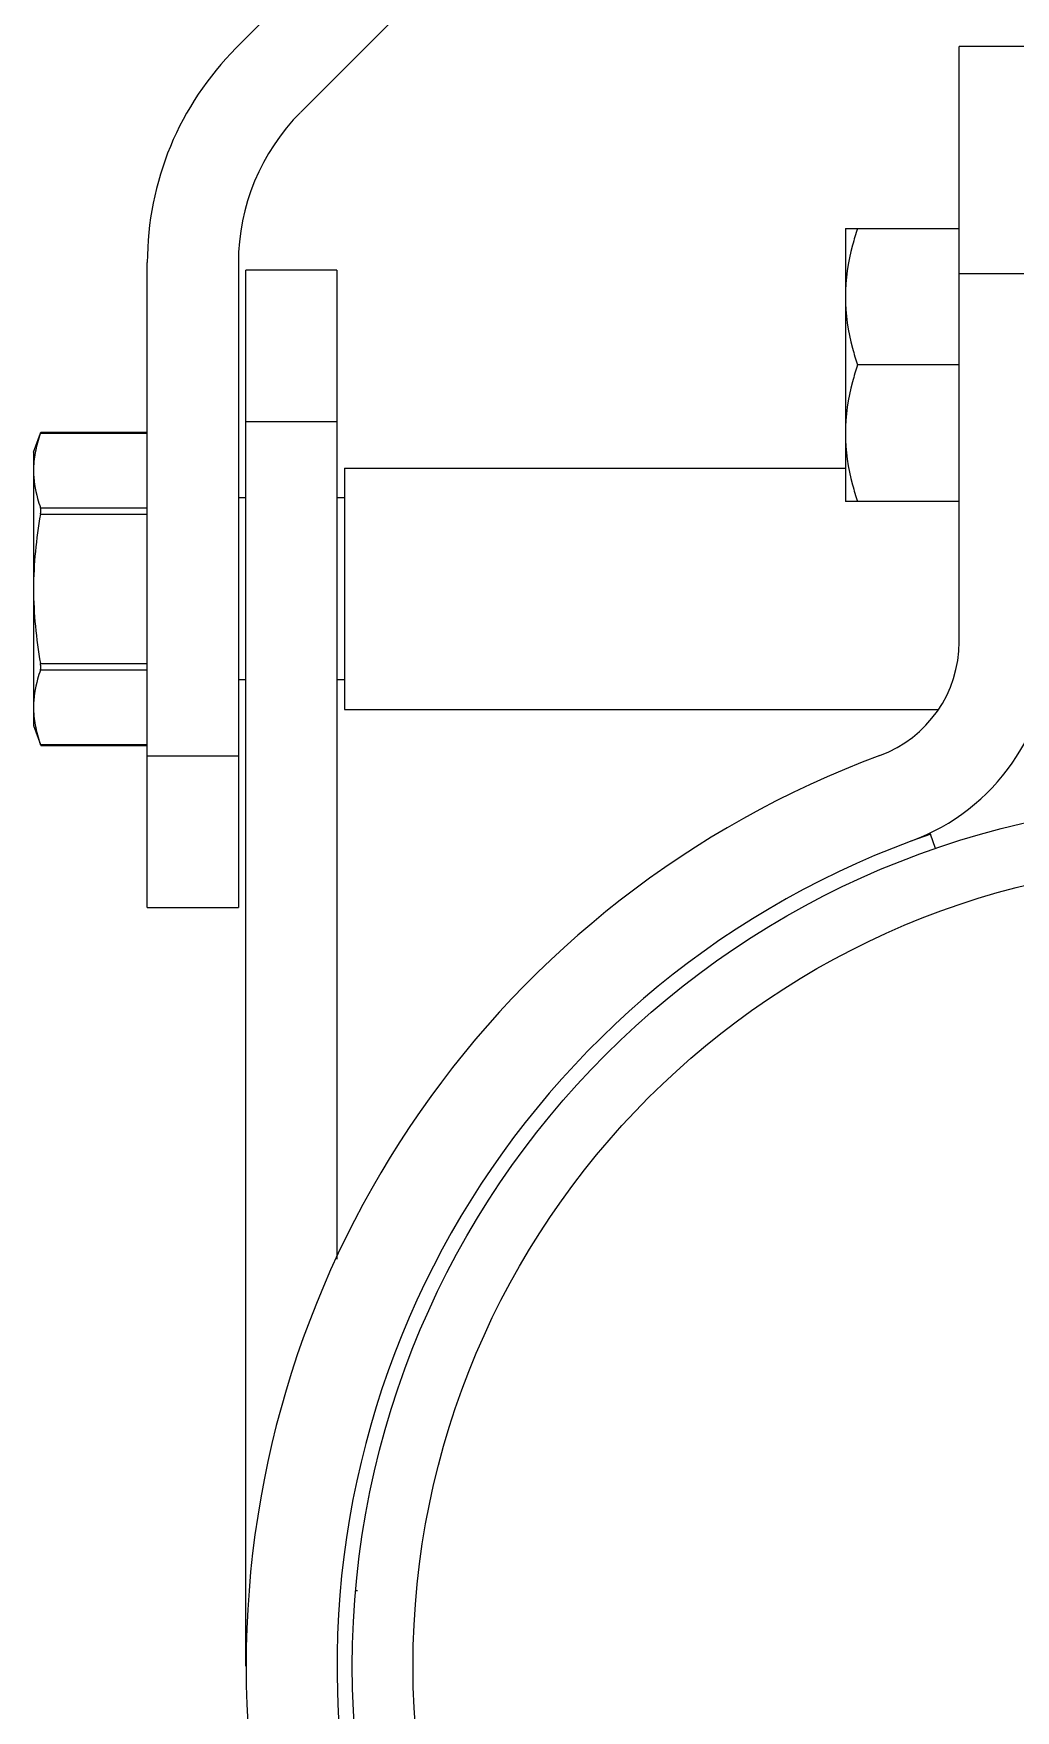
# Model space of a CAD drawing. Extents: x 27938 to 1507990, y 110129 to 923079.
# Drawn here: x 546617 to 547368, y 378027 to 379311 of the extents above; entities that cross this region are included whole.
import ezdxf

# ---------------------------------------------------------------- set-up
doc = ezdxf.new("R2010")
doc.units = 0
doc.header["$LTSCALE"] = 1000
doc.header["$MEASUREMENT"] = 0

msp = doc.modelspace()

# ---------------------------------------------------------------- linework, layer by layer
at = {"linetype": 'Continuous'}
for p, q in [((546771.7, 379299.5), (547067.9, 379595.7)), ((547117.2, 379546.4), (546821, 379250.2)), ((547325.1, 378845), (547325.1, 379300.7)), ((547394.8, 379300.7), (547325.1, 379300.7)), ((547238, 379161.3), (547238, 378952.2)), ((547238, 379161.3), (547325.1, 379161.3)), ((546703.6, 378641.5), (546703.6, 379135.2)), ((546773.3, 379135.2), (546773.3, 378641.5)), ((546779.1, 378060.7), (546779.1, 379129.4)), ((546848.8, 379129.4), (546779.1, 379129.4)), ((546848.8, 379129.4), (546848.8, 378372.4)), ((547394.8, 379126.5), (547325.1, 379126.5)), ((547325.1, 379056.8), (547247.3, 379056.8)), ((546848.8, 379013.2), (546779.1, 379013.2)), ((546616.5, 378990), (546621.8, 379004.5)), ((546621.8, 379004.5), (546622.1, 379005.3)), ((546621.8, 379004.5), (546703.6, 379004.5)), ((546622, 379005.3), (546703.6, 379005.3)), ((546616.5, 378990), (546616.5, 378780.9)), ((546854.6, 378977.8), (546854.6, 378793.1)), ((546854.6, 378977.8), (547238, 378977.8)), ((546621.8, 378947.5), (546703.6, 378947.5)), ((546779.1, 378955.2), (546773.3, 378955.2)), ((546779.1, 378955.2), (546773.3, 378955.2)), ((546854.6, 378955.2), (546848.8, 378955.2)), ((546854.6, 378955.2), (546848.8, 378955.2)), ((547325.1, 378952.2), (547238, 378952.2)), ((546621.8, 378942.5), (546703.6, 378942.5)), ((546621.8, 378828.4), (546703.6, 378828.4)), ((546621.8, 378823.4), (546703.6, 378823.4)), ((546779.1, 378815.8), (546773.3, 378815.8)), ((546779.1, 378815.8), (546773.3, 378815.8)), ((546854.6, 378815.8), (546848.8, 378815.8)), ((546854.6, 378815.8), (546848.8, 378815.8)), ((546854.6, 378793.1), (547308.4, 378793.1)), ((546616.5, 378780.9), (546621.8, 378766.4)), ((546621.8, 378766.4), (546703.6, 378766.4)), ((546622.1, 378765.6), (546621.8, 378766.4)), ((546622, 378765.6), (546703.6, 378765.6)), ((546703.6, 378757.7), (546773.3, 378757.7)), ((547307, 378686.8), (547303.2, 378697.7)), ((546703.6, 378641.5), (546773.3, 378641.5)), ((546863.6, 378118.8), (546864.6, 378118.8))]:
    msp.add_line(p, q, dxfattribs=at)
for radius in [662.1, 615.6]:
    msp.add_circle((547522.6, 378060.7), radius, dxfattribs=at)
for centre, radius, start, end in [((546935.9, 379135.2), 232.3, 135, 180), ((546935.9, 379135.2), 162.6, 135, 180), ((547232.2, 378845), 92.9, 290.3175, 0), ((547232.2, 378845), 162.6, 290.3175, 0), ((547522.6, 378060.7), 743.4, 110.3175, 249.6825), ((547522.6, 378060.7), 673.7, 109, 71)]:
    msp.add_arc(centre, radius, start, end, dxfattribs=at)
for points, knots in [([(547247.3, 379161.3), (547245.9, 379157.1), (547240.7, 379140.1), (547238, 379122.3), (547238, 379109.1)], [0, 0, 0, 0, 0.251892, 1, 1, 1, 1]), ([(547238, 379109.1), (547238, 379095.8), (547240.7, 379078), (547245.9, 379061), (547247.3, 379056.8)], [0, 0, 0, 0, 0.748108, 1, 1, 1, 1]), ([(547247.3, 379056.8), (547245.9, 379052.6), (547240.7, 379035.6), (547238, 379017.8), (547238, 379004.5)], [0, 0, 0, 0, 0.251892, 1, 1, 1, 1]), ([(547238, 379004.5), (547238, 378991.2), (547240.7, 378973.4), (547245.9, 378956.5), (547247.3, 378952.2)], [0, 0, 0, 0, 0.748108, 1, 1, 1, 1]), ([(546616.5, 378976), (546616.5, 378968.8), (546618.1, 378959.1), (546621, 378949.8), (546621.8, 378947.5)], [0, 0, 0, 0, 0.744761, 1, 1, 1, 1]), ([(546621.8, 378942.5), (546621.9, 378943), (546622.1, 378944.6), (546622.2, 378946.4), (546621.8, 378947.5)], [0, 0, 0, 0, 0.299097, 1, 1, 1, 1]), ([(546621.8, 378823.4), (546621.9, 378823.7), (546622.2, 378825.4), (546622, 378827.1), (546621.8, 378828.4)], [0, 0, 0, 0, 0.185973, 1, 1, 1, 1]), ([(546621.8, 378823.4), (546621, 378821.1), (546618.1, 378811.9), (546616.5, 378802.1), (546616.5, 378794.9)], [0, 0, 0, 0, 0.25524, 1, 1, 1, 1])]:
    msp.add_open_spline(points, degree=3, knots=knots, dxfattribs=at)
for points in [[(546621.8, 379004.5), (546620.1, 378999.7), (546618.7, 378994.7), (546617.8, 378989.7)], [(546617.8, 378989.7), (546617, 378985.2), (546616.5, 378980.6), (546616.5, 378976)], [(546621.8, 378942.5), (546618.5, 378923.7), (546616.5, 378904.5), (546616.5, 378885.5)], [(546616.5, 378885.5), (546616.5, 378866.4), (546618.5, 378847.2), (546621.8, 378828.4)], [(546616.5, 378794.9), (546616.5, 378790.3), (546617, 378785.7), (546617.8, 378781.2)], [(546617.8, 378781.2), (546618.7, 378776.2), (546620.1, 378771.2), (546621.8, 378766.4)]]:
    msp.add_open_spline(points, degree=3, dxfattribs=at)

doc.saveas('drawing.dxf')
